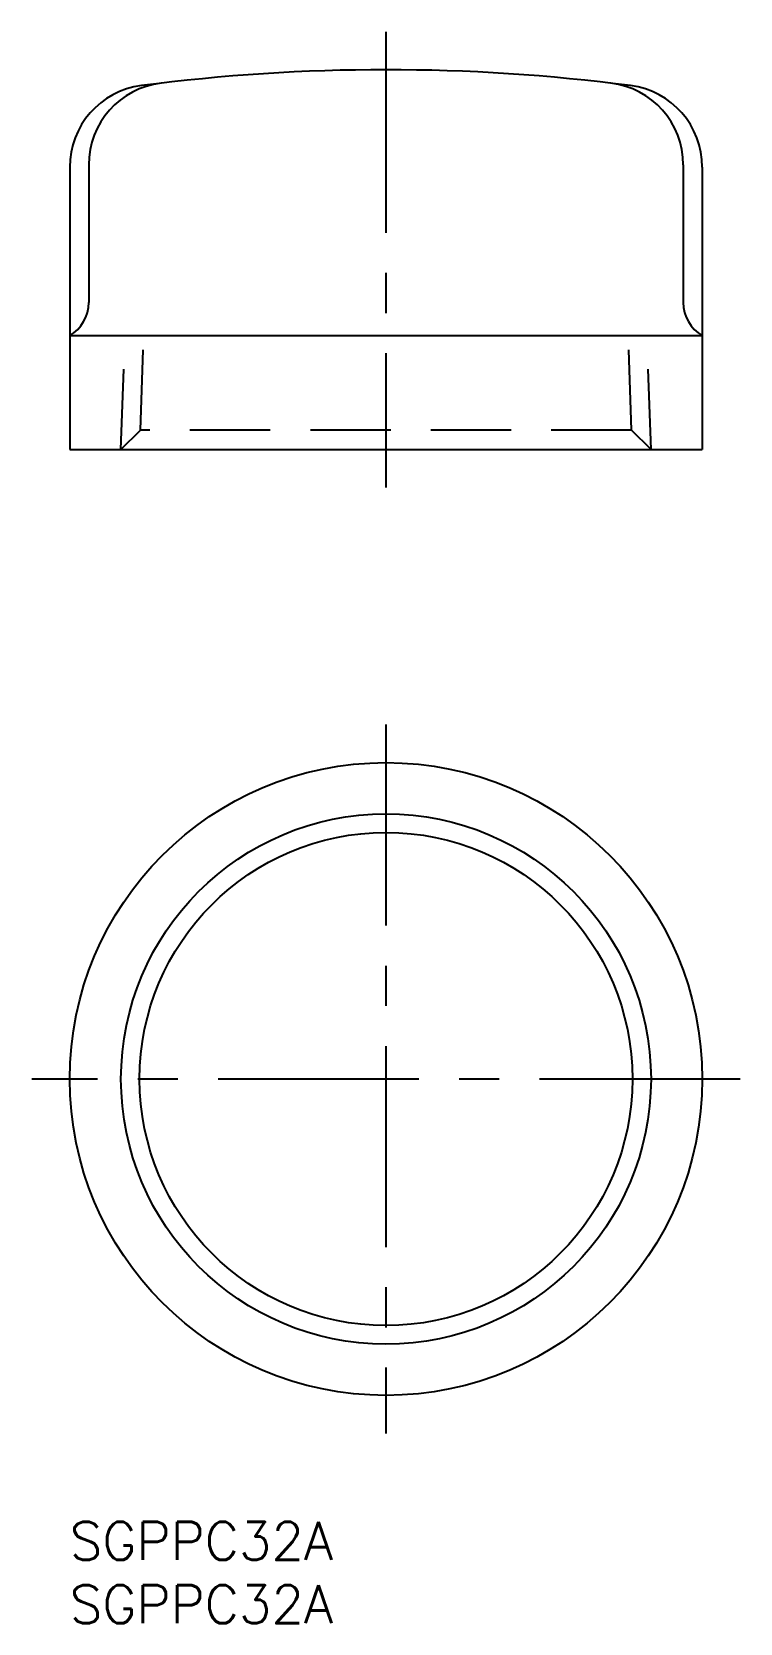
# Model space of a CAD drawing. Extents: x -3 to 53, y -8 to 118.
import ezdxf

# ---------------------------------------------------------------- set-up
doc = ezdxf.new("R2010")
doc.units = 0
doc.header["$LTSCALE"] = 0.5
doc.linetypes.add('CENTER', pattern=[50.8, 31.75, -6.35, 6.35, -6.35])
doc.linetypes.add('DASHED', pattern=[19.05, 12.7, -6.35])
for name, color, linetype in [('MSM_CENTER', 1, 'CENTER'), ('MSM_CONTINUOUS', 7, 'CONTINUOUS'), ('MSM_DASHED', 4, 'DASHED'), ('MSM_NARROW', 5, 'CONTINUOUS'), ('MSM_PART_NUMBER', 7, 'CONTINUOUS')]:
    doc.layers.add(name, color=color, linetype=linetype)
doc.styles.get("Standard").update_dxf_attribs({"font": 'txt.shx', "height": 3, "bigfont": 'bigfont.shx'})

# ---------------------------------------------------------------- blocks, each defined once
blk = doc.blocks.new('*U4')
at = {"layer": 'MSM_PART_NUMBER'}
blk.add_text('SGPPC32A', height=3, dxfattribs=at).set_placement((0, -3))
blk = doc.blocks.new('*U5')
at = {"layer": 'MSM_PART_NUMBER'}
blk.add_text('SGPPC32A', height=3, dxfattribs=at).set_placement((0, -8))

msp = doc.modelspace()

# ---------------------------------------------------------------- linework, layer by layer
at = {"layer": 'MSM_CENTER'}
for p, q in [((25, 117.75), (25, 81.75)), ((25, 63), (25, 7)), ((53, 35), (-3, 35))]:
    msp.add_line(p, q, dxfattribs=at)
at = {"layer": 'MSM_CONTINUOUS'}
for p, q in [((0, 107.05), (0, 84.75)), ((1.5, 107.24), (1.5, 96.35)), ((48.5, 107.24), (48.5, 96.35)), ((50, 107.05), (50, 84.75)), ((0, 93.75), (50, 93.75)), ((0, 84.75), (50, 84.75))]:
    msp.add_line(p, q, dxfattribs=at)
for radius in [25, 19.48]:
    msp.add_circle((25, 35), radius, dxfattribs=at)
for centre, radius, start, end in [((25, -35.25), 150, 82.5928, 97.4072), ((6.5, 107.05), 6.5, 97.4072, 180), ((8, 107.24), 6.5, 96.8036, 180), ((42, 107.24), 6.5, 0, 83.1964), ((43.5, 107.05), 6.5, 0, 82.5928), ((-1.5, 96.35), 3, 300, 0), ((51.5, 96.35), 3, 180, 240)]:
    msp.add_arc(centre, radius, start, end, dxfattribs=at)
at = {"layer": 'MSM_DASHED'}
for p, q in [((4.04, 84.75), (4.34, 93.25)), ((5.58, 86.28), (5.82, 93.25)), ((44.42, 86.28), (44.18, 93.25)), ((45.95, 84.75), (45.66, 93.25)), ((4.04, 84.75), (5.58, 86.28)), ((44.42, 86.28), (5.58, 86.28)), ((45.95, 84.75), (44.42, 86.28))]:
    msp.add_line(p, q, dxfattribs=at)
at = {"layer": 'MSM_NARROW'}
msp.add_circle((25, 35), 20.95, dxfattribs=at)

# ---------------------------------------------------------------- block references
at = {"layer": 'MSM_CONTINUOUS'}
for name in ['*U4', '*U5']:
    msp.add_blockref(name, (0, 0), dxfattribs=at)

doc.saveas('drawing.dxf')
